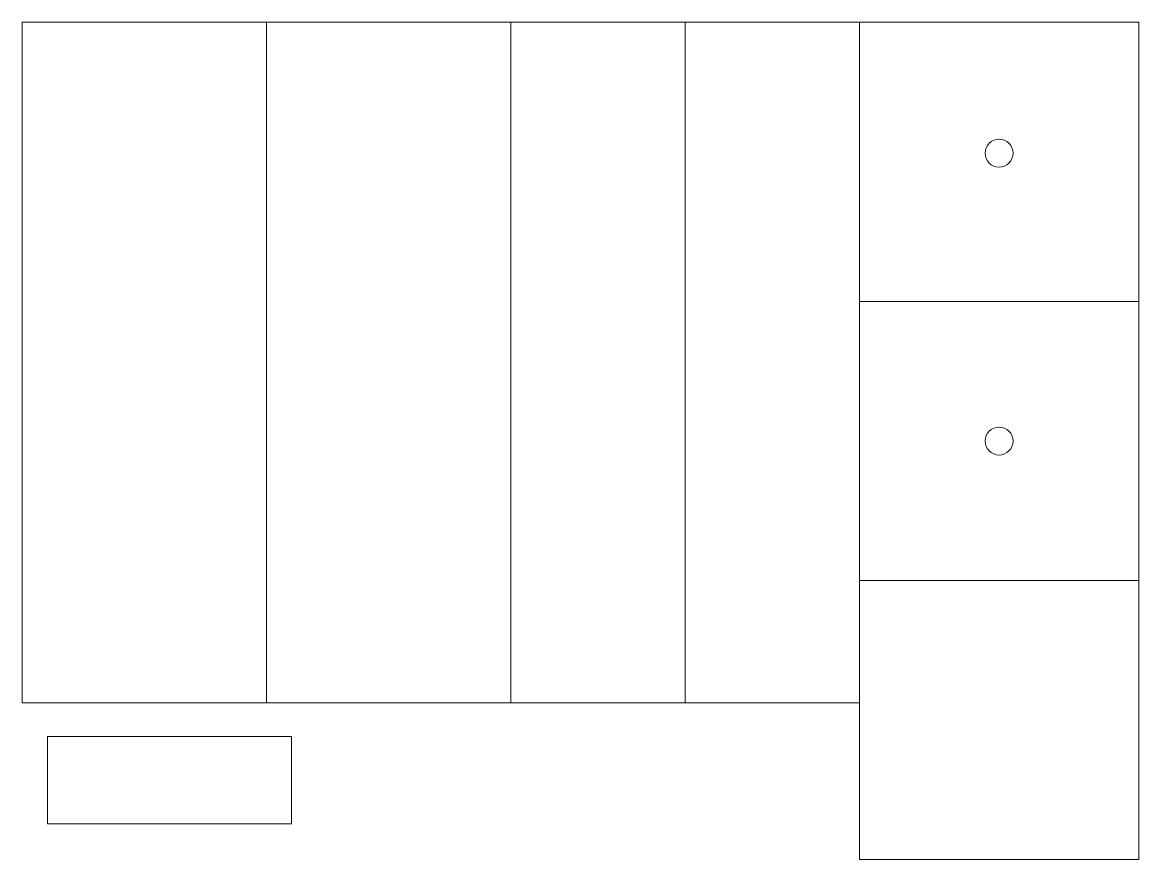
# Model space of a CAD drawing. Header units: inches. Extents: x 0 to 16, y -12 to 0.
import ezdxf

# ---------------------------------------------------------------- set-up
doc = ezdxf.new("R2010")
doc.units = ezdxf.units.IN
doc.header["$MEASUREMENT"] = 0
doc.layers.add('Layer 1', color=7, linetype='Continuous', lineweight=0)

msp = doc.modelspace()

# ---------------------------------------------------------------- linework, layer by layer
at = {"layer": 'Layer 1', "color": 250, "lineweight": 0, "true_color": 0x231f20}
for points in [[(3.5, -9.75), (0, -9.75), (0, 0), (3.5, 0)], [(9.5, -9.75), (7, -9.75), (7, 0), (9.5, 0)], [(12, -9.75), (9.5, -9.75), (9.5, 0), (12, 0)], [(7, -9.75), (3.5, -9.75), (3.5, 0), (7, 0)], [(16, -4), (12, -4), (12, 0), (16, 0)], [(16, -8), (12, -8), (12, -4), (16, -4)], [(16, -11.998), (12, -11.998), (12, -7.998), (16, -7.998)], [(3.86, -11.483), (0.36, -11.483), (0.36, -10.233), (3.86, -10.233)]]:
    msp.add_lwpolyline(points, close=True, dxfattribs=at)
for centre in [(14, -1.875), (14, -6)]:
    msp.add_circle(centre, 0.2, dxfattribs=at)

doc.saveas('drawing.dxf')
